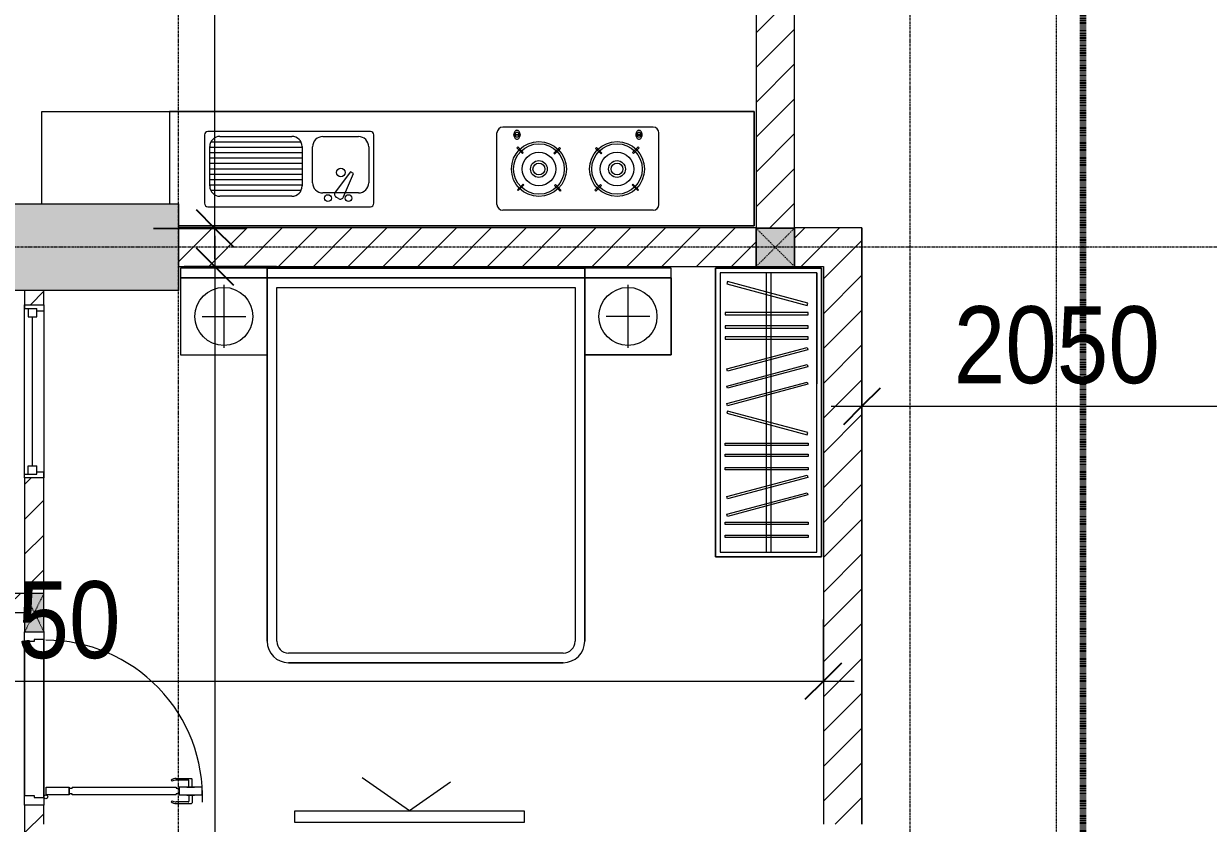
# Model space of a CAD drawing. Header units: millimetres. Extents: x 962 to 241049, y -15958 to 84407.
# Drawn here: x 101227 to 107381, y 58742 to 62898 of the extents above; entities that cross this region are included whole.
import ezdxf

# ---------------------------------------------------------------- set-up
doc = ezdxf.new("R2010")
doc.units = ezdxf.units.MM
for name, pattern in [('1 NÉT CALL OUT', [6, 3, -3]), ('Dash', [6, 3, -3]), ('Dash Dot 3_16_', [7.9375, 4.7625, -1.5875, 0, -1.5875]), ('Grid Line', [22.225, 12.7, -3.175, 3.175, -3.175])]:
    doc.linetypes.add(name, pattern=pattern)
for name, color, linetype, lineweight in [('0-1', 7, 'Continuous', 5), ('A-ANNO-DIMS', 211, 'Continuous', 9), ('A-ANNO-DIMS-160', 211, 'Continuous', 9), ('A-DETL-3', 90, '1 NÉT CALL OUT', 100), ('A-DETL-GENF-1', 9, 'Continuous', 9), ('A-DOOR-1', 254, 'Continuous', 9), ('A-DOOR-2', 9, 'Continuous', 9), ('A-FLOR', 192, 'Continuous', 9), ('A-FLOR-2', 9, 'Continuous', 9), ('A-GLAZ-1', 254, 'Continuous', 9), ('A-GLAZ-2', 9, 'Continuous', 9), ('A-WALL', 113, 'Continuous', 9), ('A-WALL-1', 253, 'Continuous', 18), ('A-WALL-2', 9, 'Continuous', 9), ('A-WALL-3', 113, 'Continuous', 18), ('A-WALL-PATT-1', 10, 'Continuous', 9), ('A-WALL-PATT-2', 111, 'Continuous', 9), ('G-ANNO-SYMB-1', 111, 'Dash Dot 3_16_', 18), ('I-FURN', 30, 'Continuous', 9), ('I-FURN-1', 254, 'Continuous', 9), ('S-COLS', 52, 'Continuous', 9), ('S-COLS-1', 52, 'Continuous', 5), ('S-COLS-2', 7, 'Continuous', 18), ('S-COLS-3', 250, 'Continuous', 9), ('S-COLS-4', 254, 'Continuous', 9), ('S-COLS-5', 253, 'Continuous', 18), ('S-COLS-6', 52, 'Continuous', 18), ('S-COLS-7', 52, 'Dash', 9), ('S-COLS-HDLN', 52, 'Dash', 9), ('S-COLS-HDLN-1', 9, 'Dash', 9), ('S-GRID-1', 1, 'Grid Line', 9)]:
    doc.layers.add(name, color=color, linetype=linetype, lineweight=lineweight)
doc.styles.add('UTM Avo', font='UTM Avo.ttf', dxfattribs={"width": 0.9, "height": 400})
doc.dimstyles.new('1_Dim_chi_tiet_2_5', dxfattribs={"dimscale": 304.8, "dimtxt": 399.720379, "dimasz": 0.629921, "dimexe": 0.524934, "dimexo": 0.0625, "dimgap": 0.052493, "dimtad": 1, "dimdec": 0, "dimrnd": 5, "dimzin": 0, "dimdsep": 46, "dimtxsty": 'UTM Avo', "dimblk1": 'OBLIQUE', "dimblk2": 'OBLIQUE', "dimsah": 1, "dimcen": 0.09, "dimdle": 0.524934, "dimazin": 0, "dimtfac": 1, "dimtdec": 4, "dimtix": 1, "dimtmove": 0, "dimatfit": 3, "dimfxl": 1.049869, "dimfxlon": 1, "dimtvp": 1, "dimtolj": 1, "dimtzin": 0, "dimarcsym": 2})
doc.dimstyles.new('1_Dim_chi_tiet_2_5_1', dxfattribs={"dimscale": 304.8, "dimtxt": 399.720379, "dimasz": 0.629921, "dimexe": 0.524934, "dimexo": 0.0625, "dimgap": 0.052493, "dimtad": 1, "dimdec": 0, "dimrnd": 5, "dimzin": 0, "dimdsep": 46, "dimtxsty": 'UTM Avo', "dimblk1": 'OBLIQUE', "dimblk2": 'OBLIQUE', "dimsah": 1, "dimcen": 0.09, "dimdle": 0.524934, "dimazin": 0, "dimtfac": 1, "dimtdec": 4, "dimtix": 1, "dimtmove": 0, "dimatfit": 3, "dimfxl": 1.049869, "dimfxlon": 1, "dimtvp": 1, "dimtolj": 1, "dimtzin": 0, "dimarcsym": 2})
pattern_1 = [(45, (0, 0), (-90.50967, 90.50967), [])]
pattern_2 = [(45, (63179.03, 0), (-90.50967, 90.50967), [])]

# ---------------------------------------------------------------- blocks, each defined once
blk = doc.blocks.new('M_Concrete-Rectangular-Column2 - 450x1300-812578-TKCS_MB TẦNG 1')
at = {"layer": 'S-COLS'}
blk.add_hatch(color=256, dxfattribs=at).paths.add_polyline_path([(-650, 225), (-650, -225), (650, -225), (650, 225), (-180.7, 225)])
at = {"layer": 'S-COLS-2'}
for p, q in [((-650, 225), (650, 225)), ((-650, -225), (-650, 225)), ((650, 225), (650, -225)), ((650, -225), (-650, -225))]:
    blk.add_line(p, q, dxfattribs=at)
blk = doc.blocks.new('NCV_TKTC_KET CAU_rvt-1-TKCS_MB TẦNG 1')
at = {"layer": 'S-COLS-3', "rotation": 180}
blk.add_blockref('M_Concrete-Rectangular-Column2 - 450x1300-812578-TKCS_MB TẦNG 1', (38202.6, 61736.9), dxfattribs=at)
blk = doc.blocks.new('HE BEP A1 - HE BEP A 2-V95-TKCS_MB TẦNG 1')
at = {"layer": 'I-FURN'}
for p, q in [((0, 0), (662.4, 0)), ((0, -479.4), (0, 0)), ((662.4, 0), (662.4, -479.4)), ((662.4, 0), (662.4, -479.4)), ((3700, 0), (662.4, 0)), ((3700, -594.4), (3700, 0)), ((3700, -594.4), (3700, 0)), ((844.9, -120.7), (844.9, -476.9)), ((1706.9, -103.2), (862.4, -103.2)), ((1724.4, -476.9), (1724.4, -120.7)), ((2364, -483.2), (2364, -111.2)), ((3175.6, -81.2), (2394, -81.2)), ((2451.6, -118.3), (2484.1, -118.3)), ((2451.6, -122.3), (2451.6, -118.3)), ((2484.1, -122.3), (2451.6, -122.3)), ((2484.1, -118.3), (2484.1, -122.3)), ((3085.5, -118.3), (3085.5, -122.3)), ((3118, -118.3), (3085.5, -118.3)), ((3085.5, -122.3), (3118, -122.3)), ((3118, -122.3), (3118, -118.3)), ((3205.6, -483.2), (3205.6, -111.2)), ((871.5, -386.8), (871.5, -182.3)), ((877.9, -156.9), (1345.2, -156.9)), ((924.9, -128.9), (1298.3, -128.9)), ((1351.6, -182.3), (1351.6, -386.8)), ((1405.6, -369.9), (1405.6, -183.2)), ((1459, -129.9), (1644.4, -129.9)), ((1697.8, -183.2), (1697.8, -369.9)), ((2471.8, -183.9), (2467.4, -188.3)), ((2500.9, -213), (2471.8, -183.9)), ((3068.7, -213), (3097.9, -183.9)), ((3097.9, -183.9), (3102.3, -188.3)), ((871.5, -184.9), (1351.6, -184.9)), ((871.5, -212.9), (1351.6, -212.9)), ((871.5, -240.9), (1351.6, -240.9)), ((2467.4, -188.3), (2496.5, -217.4)), ((2496.5, -217.4), (2500.9, -213)), ((2689.3, -186.7), (2660.2, -215.8)), ((2660.2, -215.8), (2664.6, -220.2)), ((2664.6, -220.2), (2693.7, -191.1)), ((2693.7, -191.1), (2689.3, -186.7)), ((2875.9, -191.1), (2880.3, -186.7)), ((2905, -220.2), (2875.9, -191.1)), ((2880.3, -186.7), (2909.4, -215.8)), ((2909.4, -215.8), (2905, -220.2)), ((3073.1, -217.4), (3068.7, -213)), ((3102.3, -188.3), (3073.1, -217.4)), ((871.5, -268.9), (1351.6, -268.9)), ((871.5, -296.9), (1351.6, -296.9)), ((871.5, -324.9), (1351.6, -324.9)), ((871.5, -352.9), (1351.6, -352.9)), ((1602.7, -313.4), (1523.8, -418.4)), ((1566.6, -443.1), (1618.1, -322.3)), ((1618.1, -322.3), (1602.7, -313.4)), ((871.5, -380.9), (1351.6, -380.9)), ((876.4, -408.9), (1346.8, -408.9)), ((1644.4, -423.2), (1459, -423.2)), ((2470.1, -405.9), (2499.2, -376.7)), ((2474.5, -410.3), (2470.1, -405.9)), ((2503.6, -381.1), (2474.5, -410.3)), ((2499.2, -376.7), (2503.6, -381.1)), ((2663, -383.9), (2667.3, -379.5)), ((2692.1, -413), (2663, -383.9)), ((2667.3, -379.5), (2696.5, -408.6)), ((2696.5, -408.6), (2692.1, -413)), ((2902.3, -379.5), (2873.2, -408.6)), ((2873.2, -408.6), (2877.5, -413)), ((2877.5, -413), (2906.7, -383.9)), ((2906.7, -383.9), (2902.3, -379.5)), ((3070.4, -376.7), (3066, -381.1)), ((3066, -381.1), (3095.1, -410.3)), ((3099.5, -405.9), (3070.4, -376.7)), ((3095.1, -410.3), (3099.5, -405.9)), ((1298.3, -440.1), (924.9, -440.1)), ((1541.1, -452.3), (1528.6, -445.1)), ((862.4, -494.4), (1706.9, -494.4)), ((3175.6, -513.2), (2394, -513.2)), ((710, -594.4), (3700, -594.4))]:
    blk.add_line(p, q, dxfattribs=at)
for centre, radius in [((2581.9, -298.5), 142.6), ((2581.9, -298.5), 131.3), ((2987.7, -298.5), 142.6), ((2987.7, -298.5), 131.3), ((2581.9, -298.5), 87.2), ((2987.7, -298.5), 87.2), ((1552.8, -316.6), 22.2), ((2581.9, -298.5), 43.6), ((2581.9, -298.5), 30.9), ((2987.7, -298.5), 43.6), ((2987.7, -298.5), 30.9), ((1485.9, -449.9), 17.8), ((1592.6, -449.9), 17.8)]:
    blk.add_circle(centre, radius, dxfattribs=at)
for centre, radius, start, end in [((862.4, -120.7), 17.5, 90, 180), ((1706.9, -120.7), 17.5, 0, 90), ((2394, -111.2), 30, 90, 180), ((2485.1, -120.7), 33.5, 163.94189, 180), ((2485.1, -120.7), 33.5, 180, 196.05811), ((2476.6, -118.2), 24.7, 145.20397, 163.94189), ((2467.8, -120.3), 11.6, 9.71775, 170.28225), ((2467.8, -120.3), 11.6, 189.9102, 350.0898), ((2471.3, -114.5), 18.1, 120.79762, 145.20397), ((2467.9, -108.8), 11.5, 90, 120.79762), ((2467.9, -108.8), 11.5, 59.20238, 90), ((2464.5, -114.5), 18.1, 34.79603, 59.20238), ((2459.1, -118.2), 24.7, 16.05811, 34.79603), ((2450.6, -120.7), 33.5, 0, 16.05811), ((2450.6, -120.7), 33.5, 343.94189, 0), ((3119, -120.7), 33.5, 163.94189, 180), ((3119, -120.7), 33.5, 180, 196.05811), ((3110.5, -118.2), 24.7, 145.20397, 163.94189), ((3105.2, -114.5), 18.1, 120.79762, 145.20397), ((3101.8, -120.3), 11.6, 9.71775, 170.28225), ((3101.8, -120.3), 11.6, 189.9102, 350.0898), ((3101.8, -108.8), 11.5, 90, 120.79762), ((3101.8, -108.8), 11.5, 59.20238, 90), ((3098.4, -114.5), 18.1, 34.79603, 59.20238), ((3093, -118.2), 24.7, 16.05811, 34.79603), ((3084.5, -120.7), 33.5, 0, 16.05811), ((3084.5, -120.7), 33.5, 343.94189, 0), ((3175.6, -111.2), 30, 360, 90), ((924.9, -182.3), 53.3, 90, 180), ((1298.3, -182.3), 53.3, 0, 90), ((1459, -183.2), 53.3, 90, 180), ((1644.4, -183.2), 53.3, 0, 90), ((2476.6, -123.1), 24.7, 196.05811, 214.79603), ((2471.3, -126.9), 18.1, 214.79603, 239.20238), ((2467.9, -132.6), 11.5, 239.20238, 270), ((2467.9, -132.6), 11.5, 270, 300.79762), ((2464.5, -126.9), 18.1, 300.79762, 325.20397), ((2459.1, -123.1), 24.7, 325.20397, 343.94189), ((3110.5, -123.1), 24.7, 196.05811, 214.79603), ((3105.2, -126.9), 18.1, 214.79603, 239.20238), ((3101.8, -132.6), 11.5, 239.20238, 270), ((3101.8, -132.6), 11.5, 270, 300.79762), ((3098.4, -126.9), 18.1, 300.79762, 325.20397), ((3093, -123.1), 24.7, 325.20397, 343.94189), ((924.9, -386.8), 53.3, 180, 270), ((1298.3, -386.8), 53.3, 270, 0), ((1459, -369.9), 53.3, 180, 270), ((1537.5, -429.7), 17.8, 140.53825, 240.0479), ((1644.4, -369.9), 53.3, 270, 0), ((862.4, -476.9), 17.5, 180, 270), ((1549.9, -436.9), 17.8, 240.0479, 339.46209), ((1706.9, -476.9), 17.5, 270, 0), ((2394, -483.2), 30, 180, 270), ((3175.6, -483.2), 30, 270, 0)]:
    blk.add_arc(centre, radius, start, end, dxfattribs=at)
at = {"layer": 'I-FURN-1'}
for p, q in [((0, 0), (3700, 0)), ((0, -479.4), (0, 0)), ((3700, 0), (3700, -594.4)), ((3700, -594.4), (710, -594.4))]:
    blk.add_line(p, q, dxfattribs=at)
blk = doc.blocks.new('DOOR_CW_01 CANH MO-PANEL KINH - DIW_01-900x2200-CỬA GỖ VÂN LAMINATE-V74-TKCS_MB TẦNG 1')
at = {"layer": 'A-DETL-GENF-1'}
for p, q in [((-397, -182), (-397, -62)), ((-397, -62), (-357, -62)), ((-357, -62), (-357, -182)), ((-357, -182), (-397, -182)), ((-391, -196), (-391, -182)), ((-391, -182), (-363, -182)), ((-363, -182), (-363, -196)), ((-397, -196), (-391, -196)), ((-397, -738), (-397, -196)), ((-357, -196), (-363, -196)), ((-357, -196), (-357, -738)), ((-442, -737), (-442, -816.5)), ((-434, -799.5), (-434, -737)), ((-433.9, -711.2), (-427.3, -715.8)), ((-397, -738), (-391, -738)), ((-391, -752), (-391, -738)), ((-357, -738), (-363, -738)), ((-363, -738), (-363, -752)), ((-320.1, -711.2), (-326.7, -715.8)), ((-320, -799.5), (-320, -737)), ((-312, -737), (-312, -816.5)), ((-399, -792.2), (-399, -831.8)), ((-397, -792.2), (-399, -792.2)), ((-357, -752), (-397, -752)), ((-397, -752), (-397, -872)), ((-397, -792.2), (-397, -831.8)), ((-363, -752), (-391, -752)), ((-357, -872), (-357, -752)), ((-357, -792.2), (-357, -831.8)), ((-357, -792.2), (-355, -792.2)), ((-355, -792.2), (-355, -831.8)), ((-399, -820.5), (-438, -820.5)), ((-399, -803.5), (-430, -803.5)), ((-399, -831.8), (-397, -831.8)), ((-355, -831.8), (-357, -831.8)), ((-355, -803.5), (-324, -803.5)), ((-355, -820.5), (-316, -820.5)), ((-397, -872), (-357, -872))]:
    blk.add_line(p, q, dxfattribs=at)
blk.add_circle((-407, -60), 10, dxfattribs=at)
for centre, radius, start, end in [((-407, -60), 814, 268, 0), ((-397, -737), 45, 145, 180), ((-397, -737), 37, 145, 180), ((-357, -737), 37, 0, 35), ((-357, -737), 45, 360, 35), ((-430, -799.5), 4, 180, 270), ((-324, -799.5), 4, 270, 0), ((-438, -816.5), 4, 180, 270), ((-316, -816.5), 4, 270, 0)]:
    blk.add_arc(centre, radius, start, end, dxfattribs=at)
at = {"layer": 'A-DOOR-2'}
for p, q in [((-450, -50), (-450, 50)), ((-450, 50), (-400, 50)), ((-400, 50), (-400, 0)), ((400, 0), (400, 50)), ((400, 50), (450, 50)), ((-410, -50), (-450, -50)), ((-410, 0), (-410, -50)), ((-400, 0), (-410, 0)), ((-407, -50), (-382, -50)), ((410, 0), (400, 0)), ((410, -50), (410, 0)), ((450, -50), (410, -50))]:
    blk.add_line(p, q, dxfattribs=at)
blk = doc.blocks.new('M_Fixed - 900 x 1400-553070-TKCS_MB TẦNG 1')
at = {"layer": 'A-GLAZ-2'}
for p, q in [((-450, 63), (-431, 63)), ((-431, 63), (-431, 0)), ((431, 63), (431, 0)), ((448.9, 63), (431, 63)), ((-431, 44), (-387, 44)), ((-387, 44), (-387, 0)), ((-387, 22), (387, 22)), ((387, 44), (387, 0)), ((431, 44), (387, 44)), ((-450, -37), (-418, -37)), ((-431, 0), (-387, 0)), ((-418, 0), (-418, -37)), ((387, 0), (431, 0)), ((418, 0), (418, -37)), ((450, -37), (418, -37))]:
    blk.add_line(p, q, dxfattribs=at)
blk = doc.blocks.new('G1_SOF - BO TRU - 100x200-745959-TKCS_MB TẦNG 1')
at = {"layer": 'S-COLS'}
blk.add_hatch(color=256, dxfattribs=at).paths.add_polyline_path([(50, -100), (50, 100), (-50, 100), (-50, -100)])
at = {"layer": 'S-COLS-5'}
for p, q in [((50, 100), (-50, 100)), ((-50, 100), (-50, -100)), ((50, -100), (50, 100)), ((-50, -100), (50, -100))]:
    blk.add_line(p, q, dxfattribs=at)
at = {"layer": 'S-COLS-HDLN-1'}
for p, q in [((50, 100), (-50, -100)), ((-50, 100), (50, -100))]:
    blk.add_line(p, q, dxfattribs=at)
blk = doc.blocks.new('GIUONG NGU-2TAB-1600x2000 - GIUONG NGU-2TAB-1600x2000-842839-TKCS_MB TẦNG 1')
at = {"layer": 'I-FURN-1'}
for p, q in [((458.5, 0), (8.5, 0)), ((8.5, 0), (8.5, -50)), ((458.5, -50), (458.5, 0)), ((2108.2, 0), (458.5, 0)), ((458.5, 0), (458.5, -50)), ((458.5, 0), (2108.2, 0)), ((2108.2, -50), (2108.2, 0)), ((458.5, -50), (8.5, -50)), ((8.5, -50), (8.5, -450.3)), ((8.5, -50), (458.5, -50)), ((458.5, -50), (8.5, -50)), ((8.5, -50), (8.5, -450.3)), ((458.5, -450.3), (458.5, -50)), ((2108.2, -50), (458.5, -50)), ((458.5, -50), (458.5, -1938.9)), ((458.5, -50), (2108.2, -50)), ((458.5, -1938.9), (458.5, -50)), ((458.5, -450.3), (458.5, -50)), ((458.5, -50), (2108.2, -50)), ((2558.2, 0), (2108.2, 0)), ((2108.2, 0), (2108.2, -50)), ((2558.2, -50), (2108.2, -50)), ((2108.2, -50), (2108.2, -450.3)), ((2108.2, -1938.9), (2108.2, -50)), ((2108.2, -50), (2558.2, -50)), ((2108.2, -50), (2558.2, -50)), ((2108.2, -450.3), (2108.2, -50)), ((2108.2, -50), (2108.2, -1938.9)), ((2558.2, -50), (2558.2, 0)), ((2558.2, -450.3), (2558.2, -50)), ((2558.2, -50), (2558.2, -450.3)), ((233.5, -86.8), (233.5, -413.5)), ((508.5, -100), (2058.2, -100)), ((508.5, -1938.9), (508.5, -100)), ((2058.2, -100), (2058.2, -1938.9)), ((2333.2, -86.8), (2333.2, -413.5)), ((120.2, -250.2), (346.8, -250.2)), ((2446.5, -250.2), (2219.8, -250.2)), ((8.5, -450.3), (458.5, -450.3)), ((8.5, -450.3), (458.5, -450.3)), ((2108.2, -450.3), (2558.2, -450.3)), ((2558.2, -450.3), (2108.2, -450.3)), ((1997.1, -2000), (569.6, -2000)), ((569.6, -2050), (1997.1, -2050)), ((1997.1, -2050), (569.6, -2050))]:
    blk.add_line(p, q, dxfattribs=at)
for centre in [(233.5, -250.2), (2333.2, -250.2)]:
    blk.add_circle(centre, 150.7, dxfattribs=at)
for centre, radius, start, end in [((569.6, -1938.9), 111.1, 180, 270), ((569.6, -1938.9), 111.1, 180, 270), ((569.6, -1938.9), 61.1, 180, 270), ((1997.1, -1938.9), 111.1, 270, 360), ((1997.1, -1938.9), 61.1, 270, 0), ((1997.1, -1938.9), 111.1, 270, 0)]:
    blk.add_arc(centre, radius, start, end, dxfattribs=at)
blk = doc.blocks.new('TU QUAN AO-SUITE ROOM_3 - TU QUAN AO-SUITE ROOM_3-V13-TKCS_MB TẦNG 1')
at = {"layer": 'I-FURN-1'}
for p, q in [((-550, 1500), (0, 1500)), ((-550, 0), (-550, 1500)), ((0, 1500), (-550, 1500)), ((-550, 1500), (-550, 0)), ((0, 1500), (0, 0)), ((0, 0), (0, 1500)), ((-24, 1476), (-526, 1476)), ((-526, 1476), (-526, 600)), ((-526, 1476), (-526, 24)), ((-287, 576), (-287, 1476)), ((-263, 576), (-263, 1476)), ((-24, 24), (-24, 1476)), ((-480.1, 1386.9), (-480.1, 1398.9)), ((-480.1, 1398.9), (-50.1, 1398.9)), ((-480.1, 1386.9), (-480.1, 1398.9)), ((-50.1, 1386.9), (-480.1, 1386.9)), ((-50.1, 1398.9), (-50.1, 1386.9)), ((-480.1, 1320.5), (-480.1, 1332.5)), ((-480.1, 1332.5), (-50.1, 1332.5)), ((-480.1, 1320.5), (-480.1, 1332.5)), ((-50.1, 1320.5), (-480.1, 1320.5)), ((-50.1, 1332.5), (-50.1, 1320.5)), ((-478.3, 1178.1), (-61.3, 1289.9)), ((-58.2, 1278.3), (-475.2, 1166.5)), ((-61.3, 1289.9), (-58.2, 1278.3)), ((-478.3, 1086.9), (-61.3, 1198.6)), ((-475.2, 1166.5), (-478.3, 1178.1)), ((-58.2, 1187.1), (-475.2, 1075.3)), ((-61.3, 1198.6), (-58.2, 1187.1)), ((-480.1, 1035.3), (-480.1, 1047.3)), ((-480.1, 1047.3), (-50.1, 1047.3)), ((-480.1, 1035.3), (-480.1, 1047.3)), ((-475.2, 1075.3), (-478.3, 1086.9)), ((-50.1, 1047.3), (-50.1, 1035.3)), ((-50.1, 1035.3), (-480.1, 1035.3)), ((-480.1, 965.8), (-480.1, 977.8)), ((-480.1, 977.8), (-50.1, 977.8)), ((-480.1, 965.8), (-480.1, 977.8)), ((-50.1, 965.8), (-480.1, 965.8)), ((-50.1, 977.8), (-50.1, 965.8)), ((-480.1, 908.6), (-480.1, 920.6)), ((-480.1, 920.6), (-50.1, 920.6)), ((-480.1, 908.6), (-480.1, 920.6)), ((-50.1, 908.6), (-480.1, 908.6)), ((-475.2, 865.5), (-478.3, 853.9)), ((-58.2, 753.7), (-475.2, 865.5)), ((-50.1, 920.6), (-50.1, 908.6)), ((-478.3, 853.9), (-61.3, 742.1)), ((-61.3, 742.1), (-58.2, 753.7)), ((-478.3, 603.1), (-61.3, 714.9)), ((-58.2, 703.3), (-475.2, 591.5)), ((-61.3, 714.9), (-58.2, 703.3)), ((-478.3, 511.9), (-61.3, 623.6)), ((-61.3, 623.6), (-58.2, 612.1)), ((-550, 24), (-550, 576)), ((-526, 24), (-526, 600)), ((-475.2, 591.5), (-478.3, 603.1)), ((-58.2, 612.1), (-475.2, 500.3)), ((-287, 24), (-287, 576)), ((-263, 24), (-263, 576)), ((-478.3, 423.1), (-61.3, 534.9)), ((-475.2, 500.3), (-478.3, 511.9)), ((-58.2, 523.3), (-475.2, 411.5)), ((-61.3, 534.9), (-58.2, 523.3)), ((-475.2, 411.5), (-478.3, 423.1)), ((-480.1, 368.4), (-480.1, 356.4)), ((-50.1, 368.4), (-480.1, 368.4)), ((-480.1, 356.4), (-50.1, 356.4)), ((-480.1, 311.2), (-480.1, 299.2)), ((-50.1, 311.2), (-480.1, 311.2)), ((-50.1, 356.4), (-50.1, 368.4)), ((-50.1, 299.2), (-50.1, 311.2)), ((-480.1, 299.2), (-50.1, 299.2)), ((-480.1, 241.7), (-480.1, 229.7)), ((-50.1, 241.7), (-480.1, 241.7)), ((-480.1, 229.7), (-50.1, 229.7)), ((-475.2, 192.7), (-478.3, 181.1)), ((-58.2, 80.9), (-475.2, 192.7)), ((-50.1, 229.7), (-50.1, 241.7)), ((-478.3, 181.1), (-61.3, 69.4)), ((-61.3, 69.4), (-58.2, 80.9)), ((-526, 24), (-24, 24)), ((0, 0), (-550, 0)), ((-550, 0), (0, 0))]:
    blk.add_line(p, q, dxfattribs=at)
blk = doc.blocks.new('KE TIVI-2 - KE TIVI-2-850637-TKCS_MB TẦNG 1')
at = {"layer": 'I-FURN-1'}
for p, q in [((0, 60), (-245.7, 232.1)), ((213, 209.1), (0, 60)), ((-595.6, 60), (595.6, 60)), ((-595.6, 0), (-595.6, 60)), ((595.6, 0), (-595.6, 0)), ((595.6, 60), (595.6, 0))]:
    blk.add_line(p, q, dxfattribs=at)
blk = doc.blocks.new('NCV_TKTC_TANG 1_rvt-1-TKCS_MB TẦNG 1')
at = {"layer": 'A-WALL-PATT-1'}
h = blk.add_hatch(dxfattribs=at)
h.set_pattern_fill('FP_1', color=256, style=0, pattern_type=2)
h.set_pattern_definition(pattern_1)
h.paths.add_polyline_path([(38142.6, 56836.9), (38152.6, 56836.9), (38152.6, 57737.3), (38052.6, 57737.3), (38052.6, 56836.9)])
h.paths.add_polyline_path([(38152.6, 58537.3), (38152.6, 58836.9), (38052.6, 58836.9), (38052.6, 58537.3)])
h.paths.add_polyline_path([(38052.6, 59936.9), (38152.6, 59936.9), (38152.6, 60536.9), (38052.6, 60536.9)])
h.paths.add_polyline_path([(38052.6, 61436.9), (38152.6, 61436.9), (38152.6, 61511.9), (38052.6, 61511.9)])
h = blk.add_hatch(dxfattribs=at)
h.set_pattern_fill('FP_1', color=256, style=0, pattern_type=2)
h.set_pattern_definition(pattern_1)
h.paths.add_polyline_path([(38052.6, 59836.9), (38052.6, 59936.9), (38002.6, 59936.9), (38002.6, 59836.9)])
h.paths.add_polyline_path([(37052.6, 59836.9), (37102.6, 59836.9), (37102.6, 59936.9), (37052.6, 59936.2)])
at = {"layer": 'A-FLOR-2'}
for p, q in [((38052.6, 58886.9), (38052.6, 59686.9)), ((38052.6, 59686.9), (38052.6, 58886.9)), ((38152.6, 59696.9), (38152.6, 58876.9)), ((38152.6, 58876.9), (38152.6, 59696.9))]:
    blk.add_line(p, q, dxfattribs=at)
at = {"layer": 'A-WALL-1'}
for p, q in [((38052.6, 61511.9), (38052.6, 61436.9)), ((38152.6, 61436.9), (38152.6, 61511.9)), ((38052.6, 61436.9), (38152.6, 61436.9)), ((38152.6, 60536.9), (38052.6, 60536.9)), ((38052.6, 60536.9), (38052.6, 59936.9)), ((38152.6, 59936.9), (38152.6, 60536.9)), ((38052.6, 59936.9), (38002.6, 59936.9)), ((38002.6, 59836.9), (38052.6, 59836.9)), ((38152.6, 58836.9), (38052.6, 58836.9)), ((38052.6, 58836.9), (38052.6, 58537.3)), ((38152.6, 58736.9), (38152.6, 58836.9))]:
    blk.add_line(p, q, dxfattribs=at)
at = {"layer": 'A-WALL-2'}
for p, q in [((38052.6, 60536.9), (38052.6, 61436.9)), ((38152.6, 61436.9), (38152.6, 60536.9)), ((38052.6, 58886.9), (38052.6, 59686.9)), ((38152.6, 59696.9), (38152.6, 58876.9))]:
    blk.add_line(p, q, dxfattribs=at)
at = {"layer": 'A-DOOR-1', "rotation": 89.99999999999915}
blk.add_blockref('DOOR_CW_01 CANH MO-PANEL KINH - DIW_01-900x2200-CỬA GỖ VÂN LAMINATE-V74-TKCS_MB TẦNG 1', (38102.6, 59286.9), dxfattribs=at)
at = {"layer": 'A-GLAZ-1', "rotation": 89.99999999999915}
blk.add_blockref('M_Fixed - 900 x 1400-553070-TKCS_MB TẦNG 1', (38115.6, 60986.9), dxfattribs=at)
at = {"layer": 'I-FURN-1'}
for name, p in [('HE BEP A1 - HE BEP A 2-V95-TKCS_MB TẦNG 1', (38142.6, 62441.3)), ('GIUONG NGU-2TAB-1600x2000 - GIUONG NGU-2TAB-1600x2000-842839-TKCS_MB TẦNG 1', (38854.1, 61626.9)), ('KE TIVI-2 - KE TIVI-2-850637-TKCS_MB TẦNG 1', (40052.6, 58746.9))]:
    blk.add_blockref(name, p, dxfattribs=at)
at = {"layer": 'I-FURN-1', "rotation": 180}
blk.add_blockref('TU QUAN AO-SUITE ROOM_3 - TU QUAN AO-SUITE ROOM_3-V13-TKCS_MB TẦNG 1', (41642.6, 61626.9), dxfattribs=at)
at = {"layer": 'S-COLS-4'}
blk.add_blockref('G1_SOF - BO TRU - 100x200-745959-TKCS_MB TẦNG 1', (38102.6, 59836.9), dxfattribs=at)
blk = doc.blocks.new('G1_SOF - BO TRU - 200x200-3050151-TKCS_MB TẦNG 1')
at = {"layer": 'S-COLS-HDLN'}
for p, q in [((-100, 100), (100, -100)), ((100, 100), (-100, -100))]:
    blk.add_line(p, q, dxfattribs=at)
blk = doc.blocks.new('DIMBLOCK172-TKCS_MB TẦNG 1')
at = {"layer": 'A-ANNO-DIMS-160'}
for p, q in [((102220.3, 61674.3), (102220.3, 69995.3)), ((101900.3, 69835.3), (102380.3, 69835.3)), ((102220.3, 69835.3), (101900.3, 69835.3)), ((101900.3, 61834.3), (102380.3, 61834.3)), ((102220.3, 61834.3), (101900.3, 61834.3))]:
    blk.add_line(p, q, dxfattribs=at)
at = {"layer": 'A-ANNO-DIMS-160', "lineweight": 25}
for p, q in [((102220.3, 69835.3), (102124.3, 69931.3)), ((102220.3, 69835.3), (102316.3, 69739.3)), ((102220.3, 61834.3), (102124.3, 61930.3)), ((102220.3, 61834.3), (102316.3, 61738.3))]:
    blk.add_line(p, q, dxfattribs=at)
at = {"layer": 'A-ANNO-DIMS-160', "color": 0, "insert": (101700.7, 65287), "char_height": 400, "width": 1314.636, "attachment_point": 1, "rotation": 90, "line_spacing_factor": 1.110334, "style": 'UTM Avo'}
blk.add_mtext('8000', dxfattribs=at)
blk = doc.blocks.new('_Oblique')
at = {"color": 0, "linetype": 'ByBlock', "lineweight": -2}
blk.add_line((-0.5, -0.5), (0.5, 0.5), dxfattribs=at)
blk = doc.blocks.new('DIMBLOCK173-TKCS_MB TẦNG 1')
at = {"layer": 'A-ANNO-DIMS-160'}
for p, q in [((102220.3, 61795.3), (102220.3, 53475.3)), ((102540.3, 61635.3), (102060.3, 61635.3)), ((102220.3, 61635.3), (102540.3, 61635.3)), ((102540.3, 53635.3), (102060.3, 53635.3)), ((102220.3, 53635.3), (102540.3, 53635.3))]:
    blk.add_line(p, q, dxfattribs=at)
at = {"layer": 'A-ANNO-DIMS-160', "lineweight": 25}
for p, q in [((102220.3, 61635.3), (102124.3, 61731.3)), ((102220.3, 61635.3), (102316.3, 61539.3)), ((102220.3, 53635.3), (102124.3, 53731.3)), ((102220.3, 53635.3), (102316.3, 53539.3))]:
    blk.add_line(p, q, dxfattribs=at)
at = {"layer": 'A-ANNO-DIMS-160', "color": 0, "insert": (101700.7, 57087.5), "char_height": 400, "width": 1314.636, "attachment_point": 1, "rotation": 90, "line_spacing_factor": 1.110334, "style": 'UTM Avo'}
blk.add_mtext('8000', dxfattribs=at)
blk = doc.blocks.new('DIMBLOCK323-TKCS_MB TẦNG 1')
at = {"layer": 'A-ANNO-DIMS-160'}
for p, q in [((105581.6, 61229.9), (105581.6, 60749.9)), ((105581.6, 60909.9), (105581.6, 61229.9)), ((107631.6, 61229.9), (107631.6, 60749.9)), ((107631.6, 60909.9), (107631.6, 61229.9)), ((105421.6, 60909.9), (107791.6, 60909.9))]:
    blk.add_line(p, q, dxfattribs=at)
at = {"layer": 'A-ANNO-DIMS-160', "lineweight": 25}
for p, q in [((105581.6, 60909.9), (105677.6, 61005.9)), ((107631.6, 60909.9), (107727.6, 61005.9)), ((105581.6, 60909.9), (105485.6, 60813.9)), ((107631.6, 60909.9), (107535.6, 60813.9))]:
    blk.add_line(p, q, dxfattribs=at)
at = {"layer": 'A-ANNO-DIMS-160', "color": 0, "insert": (106058.8, 61429.5), "char_height": 400, "width": 1314.636, "attachment_point": 1, "line_spacing_factor": 1.110334, "style": 'UTM Avo'}
blk.add_mtext('2050', dxfattribs=at)
blk = doc.blocks.new('DIMBLOCK361-TKCS_MB TẦNG 1')
at = {"layer": 'A-ANNO-DIMS-160'}
for p, q in [((97031.6, 59800.8), (97031.6, 59320.8)), ((97031.6, 59480.8), (97031.6, 59800.8)), ((105381.6, 59800.8), (105381.6, 59320.8)), ((105381.6, 59480.8), (105381.6, 59800.8)), ((96871.6, 59480.8), (105541.6, 59480.8))]:
    blk.add_line(p, q, dxfattribs=at)
at = {"layer": 'A-ANNO-DIMS-160', "lineweight": 25}
for p, q in [((97031.6, 59480.8), (97127.6, 59576.8)), ((105381.6, 59480.8), (105477.6, 59576.8)), ((97031.6, 59480.8), (96935.6, 59384.8)), ((105381.6, 59480.8), (105285.6, 59384.8))]:
    blk.add_line(p, q, dxfattribs=at)
at = {"layer": 'A-ANNO-DIMS-160', "color": 0, "insert": (100658.8, 60000.4), "char_height": 400, "width": 1314.636, "attachment_point": 1, "line_spacing_factor": 1.110334, "style": 'UTM Avo'}
blk.add_mtext('8350', dxfattribs=at)

msp = doc.modelspace()

# ---------------------------------------------------------------- hatches: boundary and pattern name
at = {"layer": 'A-WALL-PATT-2'}
h = msp.add_hatch(dxfattribs=at)
h.set_pattern_fill('FP_1', color=256, style=0, pattern_type=2)
h.set_pattern_definition(pattern_2)
h.paths.add_polyline_path([(105231.7, 61836.9), (105231.7, 63595.3), (105031.7, 63595.3), (105031.7, 61836.9)])
h.paths.add_polyline_path([(105231.7, 64685.3), (105231.7, 64835.3), (105031.7, 64835.3), (105031.7, 64685.3)])
h.paths.add_polyline_path([(105231.7, 65035.3), (105231.7, 65886.9), (105031.7, 65886.9), (105031.7, 65035.3), (105189.3, 65035.3)])
h = msp.add_hatch(dxfattribs=at)
h.set_pattern_fill('FP_1', color=256, style=0, pattern_type=2)
h.set_pattern_definition(pattern_2)
h.paths.add_polyline_path([(105231.7, 61636.9), (105581.6, 61636.9), (105581.6, 61836.9), (102031.7, 61836.9), (102031.7, 61636.9), (105031.7, 61636.9), (105031.7, 61835.3), (105231.7, 61835.3), (105231.7, 61711.1)])
h = msp.add_hatch(dxfattribs=at)
h.set_pattern_fill('FP_1', color=256, style=0, pattern_type=2)
h.set_pattern_definition(pattern_2)
h.paths.add_polyline_path([(105581.6, 58736.9), (105581.6, 61636.9), (105381.6, 61636.9), (105381.6, 58736.9)])
at = {"layer": 'S-COLS-1'}
msp.add_hatch(color=256, dxfattribs=at).paths.add_polyline_path([(105231.7, 61635.3), (105231.7, 61835.3), (105031.7, 61835.3), (105031.7, 61635.3)])

# ---------------------------------------------------------------- linework, layer by layer
at = {"layer": 'A-DETL-3'}
msp.add_line((106731.6, 54335.3), (106731.6, 71435.3), dxfattribs=at)
at = {"layer": 'A-FLOR'}
msp.add_line((105581.7, 61836.9), (105581.7, 58736.9), dxfattribs=at)
at = {"layer": 'A-WALL'}
for p, q in [((105031.7, 61636.9), (105031.7, 61835.3)), ((105031.7, 61835.3), (105231.7, 61835.3)), ((105231.7, 61835.3), (105231.7, 61636.9))]:
    msp.add_line(p, q, dxfattribs=at)
at = {"layer": 'A-WALL-3'}
for p, q in [((105031.7, 63595.3), (105031.7, 61836.9)), ((105231.7, 61836.9), (105231.7, 63595.3)), ((105031.7, 61836.9), (102031.7, 61836.9)), ((102031.7, 61836.9), (102031.7, 61636.9)), ((105581.6, 61836.9), (105231.7, 61836.9)), ((105581.6, 58736.9), (105581.6, 61836.9)), ((102031.7, 61636.9), (105031.7, 61636.9)), ((105231.7, 61636.9), (105381.6, 61636.9)), ((105381.6, 61636.9), (105381.6, 58736.9))]:
    msp.add_line(p, q, dxfattribs=at)
at = {"layer": 'G-ANNO-SYMB-1'}
msp.add_line((106590.4, 84025.7), (106590.4, 9773.9), dxfattribs=at)
at = {"layer": 'S-COLS'}
for p, q in [((105231.7, 61835.3), (105031.7, 61835.3)), ((105031.7, 61835.3), (105031.7, 61636.9)), ((105231.7, 61636.9), (105231.7, 61835.3))]:
    msp.add_line(p, q, dxfattribs=at)
at = {"layer": 'S-COLS-6'}
for p, q in [((105031.7, 61636.9), (105031.7, 61635.3)), ((105031.7, 61635.3), (105231.7, 61635.3)), ((105231.7, 61635.3), (105231.7, 61636.9))]:
    msp.add_line(p, q, dxfattribs=at)
at = {"layer": 'S-GRID-1'}
for p, q in [((102031.6, 15532), (102031.6, 78459.2)), ((105831.6, 15532), (105831.6, 78459.2)), ((192368.8, 61736.9), (96265.8, 61736.9))]:
    msp.add_line(p, q, dxfattribs=at)

# ---------------------------------------------------------------- block references
at = {"layer": '0-1'}
for name in ['NCV_TKTC_KET CAU_rvt-1-TKCS_MB TẦNG 1', 'NCV_TKTC_TANG 1_rvt-1-TKCS_MB TẦNG 1']:
    msp.add_blockref(name, (63179, 0), dxfattribs=at)
at = {"layer": 'S-COLS-7'}
msp.add_blockref('G1_SOF - BO TRU - 200x200-3050151-TKCS_MB TẦNG 1', (105131.7, 61735.3), dxfattribs=at)

# ---------------------------------------------------------------- dimensions: what is measured, and where the dimension line sits
at = {"layer": 'A-ANNO-DIMS'}
for base, p1, p2, override, picture, middle in [((102220.3, 69835.3), (101900.3, 61834.3), (101900.3, 69835.3), {"dimpost": '<>', "dimfxl": 8001.038132}, 'DIMBLOCK172-TKCS_MB TẦNG 1', (101997.3, 65834.8)), ((102220.3, 53635.3), (102540.3, 61635.3), (102540.3, 53635.3), {"dimpost": '<>', "dimfxl": 8000}, 'DIMBLOCK173-TKCS_MB TẦNG 1', (101997.3, 57635.3))]:
    dim = msp.add_linear_dim(base=base, p1=p1, p2=p2, angle=90, dimstyle='1_Dim_chi_tiet_2_5', override=override, dxfattribs=at)
    dim.commit()
    dim.dimension.update_dxf_attribs({"geometry": picture, "text_midpoint": middle})
for base, p1, p2, override, picture, middle in [((107631.6, 60909.9), (105581.6, 61229.9), (107631.6, 61229.9), {"dimpost": '<>', "dimfxl": 2050}, 'DIMBLOCK323-TKCS_MB TẦNG 1', (106606.6, 61132.8)), ((105381.6, 59480.8), (97031.6, 59800.8), (105381.6, 59800.8), {"dimpost": '<>', "dimfxl": 8350}, 'DIMBLOCK361-TKCS_MB TẦNG 1', (101206.6, 59703.8))]:
    dim = msp.add_linear_dim(base=base, p1=p1, p2=p2, dimstyle='1_Dim_chi_tiet_2_5_1', override=override, dxfattribs=at)
    dim.commit()
    dim.dimension.update_dxf_attribs({"geometry": picture, "text_midpoint": middle})

doc.saveas('drawing.dxf')
